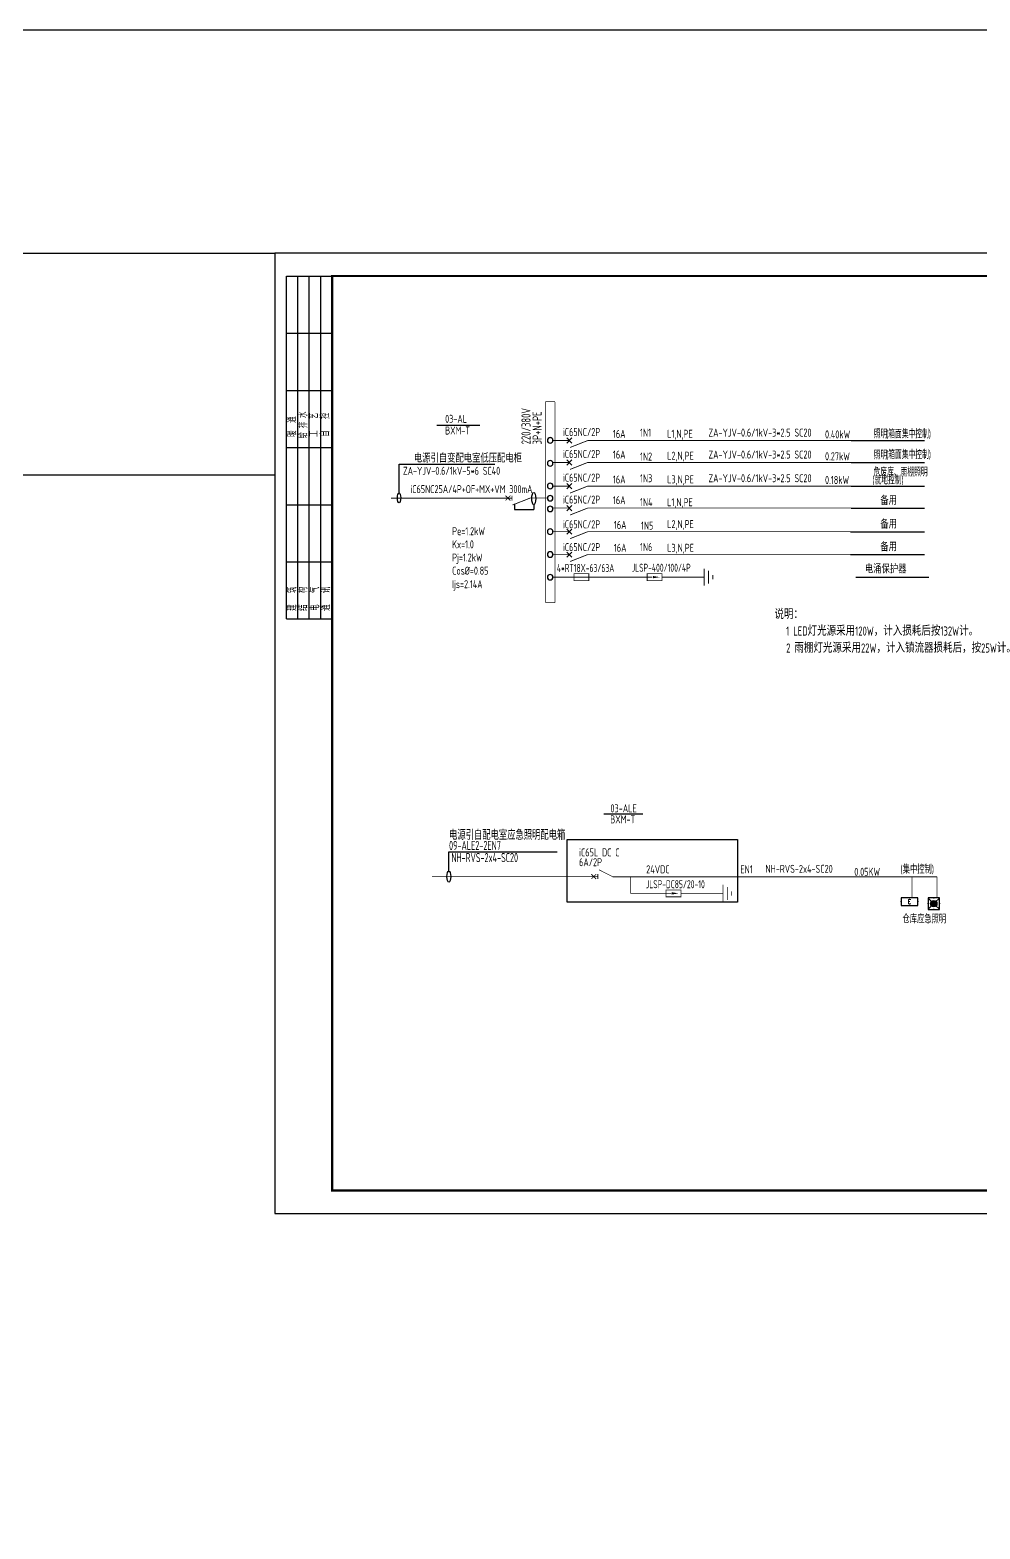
# Model space of a CAD drawing. Extents: x 1151645 to 1632247, y -116298 to 25377.
# Drawn here: x 1259749 to 1301297, y -40181 to 25377 of the extents above; entities that cross this region are included whole.
import ezdxf
from ezdxf.enums import TextEntityAlignment as Align

# ---------------------------------------------------------------- set-up
doc = ezdxf.new("R2010")
doc.units = 0
doc.header["$LTSCALE"] = 1000
doc.header["$MEASUREMENT"] = 0
doc.layers.get('0').update_dxf_attribs({"linetype": 'CONTINUOUS'})
for name, color, linetype in [('ELEMENT', 3, 'CONTINUOUS'), ('EQUIP-照明', 3, 'CONTINUOUS'), ('PUB_TITLE', 4, 'CONTINUOUS'), ('WALL', 2, 'CONTINUOUS'), ('WIRE-系统', 4, 'CONTINUOUS'), ('电气', 3, 'CONTINUOUS'), ('电气文字', 7, 'CONTINUOUS'), ('电气表格', 7, 'CONTINUOUS')]:
    doc.layers.add(name, color=color, linetype=linetype)
doc.styles.add('_TEL_DIM', font='SIMPLEX', dxfattribs={"width": 0.8, "height": 3.5, "bigfont": 'HZTXT'})
doc.styles.add('SCEI', font='sceie.shx', dxfattribs={"width": 0.75, "bigfont": 'sceic.shx'})
doc.styles.add('sceie', font='sceie.shx', dxfattribs={"width": 0.7, "bigfont": 'sceic.shx'})
doc.styles.get("Standard").update_dxf_attribs({"font": 'GBENOR', "bigfont": 'GBCBIG'})

# ---------------------------------------------------------------- blocks, each defined once
blk = doc.blocks.new('$element$00000390')
at = {"const_width": 0.0233}
for points in [[(0, 0), (0, -0.375)], [(-0.25, -0.375), (0.25, -0.375)], [(-0.188, -0.5), (0.188, -0.5)], [(-0.062, -0.625), (0.062, -0.625)]]:
    blk.add_lwpolyline(points, dxfattribs=at)
at = {"flags": 9}
blk.add_attdef('S', (0, 0), '', height=0.00000667, dxfattribs=at)
blk = doc.blocks.new('$element$00000532')
at = {"const_width": 0.0233}
for points in [[(0, 0), (0, -0.283)], [(-0.1, -0.283), (0.1, -0.283), (0.1, -0.717), (-0.1, -0.717), (-0.1, -0.283)], [(0, -1), (0, -0.567)]]:
    blk.add_lwpolyline(points, dxfattribs=at)
for points in [[(-0.033, -0.55), (0.033, -0.55), (0, -0.35), (0.033, -0.55)], [(0.033, -0.55), (0, -0.35), (-0.033, -0.55), (0.033, -0.55)], [(0, -0.367), (-0.033, -0.567), (0.033, -0.567), (0, -0.367)]]:
    blk.add_solid(points)
at = {"flags": 9}
blk.add_attdef('S', (0, 0), '', height=0.00000667, dxfattribs=at)
blk = doc.blocks.new('$element$00000582')
at = {"const_width": 0.0233}
for points in [[(0, 0), (0, -1)], [(-0.1, -0.283), (0.1, -0.283), (0.1, -0.717), (-0.1, -0.717), (-0.1, -0.283)]]:
    blk.add_lwpolyline(points, dxfattribs=at)
at = {"flags": 9}
blk.add_attdef('S', (0, 0), '', height=0.00000667, dxfattribs=at)
blk = doc.blocks.new('$titleblk$00000095')
for p, q in [((-150, 20), (-150, 0)), ((-150, 20), (0, 20)), ((-125, 20), (-125, 0)), ((-100, 20), (-100, 0)), ((-75, 20), (-75, 0)), ((-75, 20), (-75, 0)), ((-50, 20), (-50, 0)), ((-25, 20), (-25, 0)), ((0, 20), (0, 0)), ((-150, 15), (-75, 15)), ((-75, 15), (0, 15)), ((-150, 10), (-75, 10)), ((-75, 10), (0, 10)), ((-150, 5), (-75, 5)), ((-75, 5), (0, 5))]:
    blk.add_line(p, q)
at = {"width": 0.8}
for s, p in [('结   构', (-146.45, 10.91)), ('建   筑', (-146.45, 15.65)), ('给 排 水', (-71.03, 10.9)), ('暖  通', (-70.35, 15.73)), ('电   气', (-146.45, 5.65)), ('工   艺', (-70.35, 6.13)), ('通   讯', (-146.45, 0.88)), ('自   控', (-70.35, 1.24))]:
    blk.add_text(s, height=3.509, dxfattribs=at).set_placement(p)
blk = doc.blocks.new('$equip$00002604')
blk.add_hatch(color=256).paths.add_polyline_path([(0.27, 0.5, 1), (-0.27, 0.5, 1)])
for p, q in [((-0.43, 0.93), (-0.19, 0.69)), ((-0.43, 0.07), (-0.19, 0.31)), ((0.19, 0.69), (0.43, 0.93)), ((0.19, 0.31), (0.43, 0.07))]:
    blk.add_line(p, q)
at = {"const_width": 0.04}
blk.add_lwpolyline([(-0.5, 1), (-0.5, 0), (0.5, 0), (0.5, 1), (-0.5, 1), (-0.5, 0)], dxfattribs=at)
blk.add_lwpolyline([(-0.5, 1), (-0.5, 0), (0.5, 0), (0.5, 1)], close=True)
blk.add_circle((0, 0.5), 0.275)
for p in [(-0.5, 0.5), (0, 1), (0, 0), (0.5, 0.5)]:
    blk.add_point(p)
at = {"color": 7, "style": '_TEL_DIM', "flags": 1}
blk.add_attdef('A', text='', height=0.000025, dxfattribs=at).set_placement((0, 0), align=Align.MIDDLE_CENTER)
blk = doc.blocks.new('$equip$00002534')
for p, q in [((-0.72, 0.66), (-0.72, 0)), ((0.72, 0.66), (-0.72, 0.66)), ((-0.72, 0), (0.72, 0)), ((0.72, 0), (0.72, 0.66))]:
    blk.add_line(p, q)
at = {"const_width": 0.04}
blk.add_lwpolyline([(-0.72, 0.66), (-0.72, 0), (0.72, 0), (0.72, 0.66), (-0.72, 0.66), (-0.72, 0)], dxfattribs=at)
for p in [(-0.72, 0.33), (0, 0.66), (0, 0), (0.72, 0.33)]:
    blk.add_point(p)
at = {"color": 7, "style": '_TEL_DIM'}
blk.add_attdef('$TEXT$', text='', height=0.4, dxfattribs=at).set_placement((0, 0.33), align=Align.MIDDLE_CENTER)
at = {"color": 7, "style": '_TEL_DIM', "flags": 1}
blk.add_attdef('A', text='', height=0.00002, dxfattribs=at).set_placement((0, 0), align=Align.MIDDLE_CENTER)

msp = doc.modelspace()

# ---------------------------------------------------------------- linework, layer by layer
at = {"color": 1}
msp.add_lwpolyline([(1151644.8, 25376.6), (1632247.4, 25376.6), (1632247.4, -116298), (1151644.8, -116298)], close=True, dxfattribs=at)
at = {"color": 0}
msp.add_lwpolyline([(1283243.3, -10032.6), (1290684.2, -10032.6), (1290684.2, -12765.9), (1283243.3, -12765.9)], close=True, dxfattribs=at)
at = {"color": 3, "linetype": 'Continuous', "const_width": 30}
msp.add_lwpolyline([(1285238.4, -11656.3), (1284638.4, -11353)], dxfattribs=at)
at = {"layer": 'ELEMENT'}
for p, q in [((1280938.7, 4653.7), (1280938.7, 4402.2)), ((1281780.8, 4624.3), (1281780.8, 4402.2)), ((1280938.7, 4402.2), (1281780.8, 4402.2))]:
    msp.add_line(p, q, dxfattribs=at)
msp.add_ellipse((1281780.8, 4890.1), major_axis=(0, -265.8), ratio=0.330287, dxfattribs=at)
at = {"layer": 'PUB_TITLE'}
msp.add_lwpolyline([(1270464.4, -26383), (1329864.4, -26383), (1329864.4, 15617), (1270464.4, 15617)], close=True, dxfattribs=at)
at = {"layer": 'PUB_TITLE', "const_width": 100}
msp.add_lwpolyline([(1272964.4, -25383), (1328864.4, -25383), (1328864.4, 14617), (1272964.4, 14617)], close=True, dxfattribs=at)
at = {"layer": 'WALL', "color": 1, "ltscale": 10}
msp.add_lwpolyline([(1257732.7, 15617), (1270464.4, 15617), (1270464.4, 5902), (1257732.7, 5902)], close=True, dxfattribs=at)
at = {"layer": 'WIRE-系统', "const_width": 35}
for points in [[(1282616.9, 1447.6), (1283116.9, 1447.6)], [(1284616.9, 1447.6), (1286379.1, 1447.6)], [(1287205, -12383.5), (1286019.3, -12383.5), (1286019.3, -11656.3)]]:
    msp.add_lwpolyline(points, dxfattribs=at)
at = {"layer": '电气', "color": 4, "const_width": 35}
msp.add_lwpolyline([(1284585.7, -11649), (1277330.4, -11649)], dxfattribs=at)
at = {"layer": '电气'}
for centre, major_axis in [((1275888.7, 4913.3), (0, -214.4)), ((1278065.5, -11649), (0, -244.4))]:
    msp.add_ellipse(centre, major_axis=major_axis, ratio=0.3451036, dxfattribs=at)
at = {"layer": '电气文字'}
for p, q in [((1277546.3, 8096.4), (1279426.6, 8096.4)), ((1275888.7, 6391.5), (1280073.8, 6391.5)), ((1275888.7, 5127.6), (1275888.7, 6391.5)), ((1284847.7, -8899.3), (1286557.6, -8899.3)), ((1278065.5, -11404.6), (1278065.5, -10560.9)), ((1278065.5, -10560.9), (1282806.7, -10560.9))]:
    msp.add_line(p, q, dxfattribs=at)
at = {"layer": '电气表格', "color": 3}
for p, q in [((1283224.3, 7307.4), (1283450.6, 7533.6)), ((1283224.3, 7533.6), (1283450.6, 7307.4)), ((1283224.3, 6348.5), (1283450.6, 6574.7)), ((1283224.3, 6574.7), (1283450.6, 6348.5)), ((1283224.3, 5313.5), (1283450.6, 5539.8)), ((1283224.3, 5539.8), (1283450.6, 5313.5)), ((1283224.3, 4354.6), (1283450.6, 4580.9)), ((1283224.3, 4580.9), (1283450.6, 4354.6)), ((1283224.3, 3546), (1283450.6, 3319.7)), ((1283224.3, 3319.7), (1283450.6, 3546)), ((1283224.3, 2319.7), (1283450.6, 2546)), ((1283224.3, 2546), (1283450.6, 2319.7))]:
    msp.add_line(p, q, dxfattribs=at)
at = {"layer": '电气表格', "color": 2}
for p, q in [((1295659.9, 7420.5), (1298876.3, 7420.5)), ((1295659.9, 6461.6), (1298876.3, 6461.6)), ((1295659.9, 5426.7), (1298876.3, 5426.7)), ((1295659.9, 4467.8), (1298876.3, 4467.8)), ((1295632, 3432.8), (1298876.3, 3432.8)), ((1295632, 2432.8), (1298876.3, 2432.8)), ((1295873.3, 1447.6), (1299061.8, 1447.6))]:
    msp.add_line(p, q, dxfattribs=at)
at = {"layer": '电气表格', "color": 6, "const_width": 30}
for points in [[(1282306.3, 329.7), (1282306.3, 9137.8)], [(1282706.3, 9126.4), (1282306.3, 9126.4)], [(1282706.3, 9113.8), (1282706.3, 329.7)], [(1282706.3, 329.7), (1282306.3, 329.7)]]:
    msp.add_lwpolyline(points, dxfattribs=at)
at = {"layer": '电气表格', "color": 4}
for points, const_width in [([(1282617.4, 7420.5), (1283337.4, 7420.5)], 35), ([(1284137.4, 7420.5), (1295659.9, 7420.5)], 35), ([(1284137.4, 7420.5), (1295659.9, 7420.5)], 35), ([(1282617.4, 6461.6), (1283337.4, 6461.6)], 35), ([(1284137.4, 6461.6), (1295659.9, 6461.6)], 35), ([(1282617.4, 5426.7), (1283337.4, 5426.7)], 35), ([(1284137.4, 5426.7), (1295659.9, 5426.7)], 35), ([(1284137.4, 5426.7), (1295659.9, 5426.7)], 35), ([(1280466.7, 4902.7), (1275530.9, 4902.7)], 35), ([(1282617.4, 4467.8), (1283337.4, 4467.8)], 35), ([(1284137.4, 4467.8), (1295659.9, 4467.8)], 35), ([(1282617.4, 3432.8), (1283337.4, 3432.8)], 35), ([(1284137.4, 3432.8), (1295659.9, 3432.8)], 35), ([(1282617.4, 2432.8), (1283337.4, 2432.8)], 35), ([(1284137.4, 2432.8), (1295659.9, 2432.8)], 35), ([(1287815.9, 1447.6), (1288673, 1447.6)], 35), ([(1285238.4, -11656.3), (1299415.9, -11656.3)], 35), ([(1298324.2, -12579.4), (1298324.2, -11641.9)], 33.2), ([(1299415.9, -12580.8), (1299415.9, -11656.3)], 33.2), ([(1288641.8, -12383.5), (1289498.8, -12383.5)], 35)]:
    msp.add_lwpolyline(points, dxfattribs=dict(at, const_width=const_width))
at = {"layer": '电气表格', "color": 3, "const_width": 35}
for points in [[(1284137.4, 7420.5), (1283369.1, 7118.2)], [(1284137.4, 6461.6), (1283369.1, 6159.3)], [(1284137.4, 5426.7), (1283369.1, 5124.4)], [(1280831.6, 4902.7), (1280454.6, 4902.7)], [(1280542.8, 5010.1), (1280754.2, 4798.7)], [(1280546.3, 4798.7), (1280757.6, 5010.1)], [(1280831.6, 4798.7), (1280831.6, 5010.1)], [(1281620.3, 4904.4), (1280852, 4602.1)], [(1281620.3, 4904.4), (1282385.5, 4904.4)], [(1284137.4, 4467.8), (1283369.1, 4165.5)], [(1284137.4, 3432.8), (1283369.1, 3130.5)], [(1284137.4, 2432.8), (1283369.1, 2130.5)], [(1284585.7, -11649), (1284208.7, -11649)], [(1284296.9, -11541.6), (1284508.2, -11753)], [(1284300.3, -11753), (1284511.7, -11541.6)], [(1284585.7, -11753), (1284585.7, -11541.6)]]:
    msp.add_lwpolyline(points, dxfattribs=at)
at = {"layer": '电气表格', "color": 2}
for centre, start, end in [((1282497.4, 7427), 90, 270), ((1282497.4, 7430.1), 270, 90), ((1282498.6, 6425), 90, 270), ((1282497.4, 6425), 270, 90), ((1282497.4, 5433.2), 90, 270), ((1282497.4, 5436.3), 270, 90), ((1282498.6, 4899.6), 90, 270), ((1282497.4, 4899.5), 270, 90), ((1282498.6, 4431.2), 90, 270), ((1282497.4, 4431.2), 270, 90), ((1282498.6, 3437.6), 90, 270), ((1282497.4, 3437.6), 270, 90), ((1282498.6, 2437.6), 90, 270), ((1282497.4, 2437.6), 270, 90), ((1282498.6, 1444.5), 90, 270), ((1282497.4, 1444.5), 270, 90)]:
    msp.add_arc(centre, 120, start, end, dxfattribs=at)

# ---------------------------------------------------------------- block references
at = {"layer": 'ELEMENT', "xscale": 1500, "yscale": 1500, "zscale": 1500}
for name, p, rotation in [('$element$00000582', (1283116.9, 1447.6), 90), ('$element$00000532', (1287815.9, 1447.6), 270), ('$element$00000390', (1288673, 1447.6), 90), ('$element$00000532', (1288641.8, -12383.5), 270), ('$element$00000390', (1289498.8, -12383.5), 90)]:
    msp.add_blockref(name, p, dxfattribs=dict(at, rotation=rotation))
at = {"layer": 'EQUIP-照明', "xscale": 501, "yscale": 501, "zscale": 501}
msp.add_blockref('$equip$00002534', (1298211.5, -12910), dxfattribs=at).add_auto_attribs({'$TEXT$': 'E'})
at = {"layer": 'EQUIP-照明', "color": 0, "xscale": 500, "yscale": 500, "zscale": 500}
msp.add_blockref('$equip$00002604', (1299276, -13080.8), dxfattribs=at)
at = {"layer": 'PUB_TITLE', "xscale": 100, "yscale": 100, "zscale": 100, "rotation": 90}
msp.add_blockref('$titleblk$00000095', (1272964.4, 14617), dxfattribs=at)

# ---------------------------------------------------------------- texts
at = {"style": 'SCEI', "width": 0.8}
for s, p in [('说明：', (1292307.3, -382.3)), ('1 LED灯光源采用120W，计入损耗后按132W计。', (1292820.9, -1109.5)), ('2 雨棚灯光源采用22W，计入镇流器损耗后，按25W计。', (1292820.9, -1853.2))]:
    msp.add_text(s, height=400, dxfattribs=at).set_placement(p)
at = {"layer": '电气文字'}
for s, height, style, width, p in [('03-AL', 350, 'SCEI', 0.8, (1277904, 8195.4)), ('BXM-T', 350, 'SCEI', 0.8, (1277904.9, 7685.3)), ('iC65NC/2P', 350, 'SCEI', 0.8, (1283056, 7618.4)), ('16A', 350, 'SCEI', 0.7, (1285240.8, 7537.3)), ('1N1', 350, 'SCEI', 0.8, (1286427.3, 7590.4)), ('L1,N,PE', 350, 'SCEI', 0.8, (1287615.8, 7543)), ('ZA-YJV-0.6/1kV-3*2.5 SC20', 350, 'SCEI', 0.7, (1289420.6, 7593.1)), ('0.40kW', 350, 'SCEI', 0.8, (1294518.9, 7516.3)), ('照明', 350, 'SCEI', 0.65, (1296652.4, 7523.7)), ('(箱面集中控制)', 350, 'SCEI', 0.65, (1297195.7, 7520)), ('电源引自变配电室低压配电柜', 350, 'SCEI', 0.8, (1276536.1, 6465)), ('iC65NC/2P', 350, 'SCEI', 0.8, (1283056, 6659.5)), ('16A', 350, 'SCEI', 0.7, (1285240.8, 6631.9)), ('1N2', 350, 'SCEI', 0.8, (1286427.3, 6546.1)), ('L2,N,PE', 350, 'SCEI', 0.8, (1287615.8, 6584.1)), ('ZA-YJV-0.6/1kV-3*2.5 SC20', 350, 'SCEI', 0.7, (1289420.6, 6634.2)), ('0.27kW', 350, 'SCEI', 0.8, (1294518.9, 6557.4)), ('照明', 350, 'SCEI', 0.65, (1296652.4, 6604.1)), ('(箱面集中控制)', 350, 'SCEI', 0.65, (1297195.7, 6617.4)), ('iC65NC/2P', 350, 'SCEI', 0.8, (1283056, 5624.6)), ('1N3', 350, 'SCEI', 0.8, (1286427.3, 5596.6)), ('L3,N,PE', 350, 'SCEI', 0.8, (1287615.8, 5549.2)), ('ZA-YJV-0.6/1kV-3*2.5 SC20', 350, 'SCEI', 0.7, (1289420.6, 5599.2)), ('危废库、雨棚照明', 350, 'SCEI', 0.65, (1296642.8, 5856.5)), ('iC65NC25A/4P+OF+MX+VM 300mA', 350, 'SCEI', 0.8, (1276383.1, 5120.6)), ('16A', 350, 'SCEI', 0.7, (1285240.8, 5543.5)), ('0.18kW', 350, 'SCEI', 0.8, (1294518.9, 5522.5)), ('(就地控制)', 350, 'SCEI', 0.65, (1296591, 5506.6)), ('iC65NC/2P', 350, 'SCEI', 0.8, (1283056, 4665.7)), ('16A', 350, 'SCEI', 0.7, (1285240.8, 4638)), ('1N4', 350, 'SCEI', 0.8, (1286427.3, 4552.3)), ('L1,N,PE', 350, 'SCEI', 0.8, (1287615.8, 4549.2)), ('备用', 350, 'SCEI', 0.8, (1296935.8, 4613.9)), ('iC65NC/2P', 350, 'SCEI', 0.8, (1283056, 3583.5)), ('L2,N,PE', 350, 'SCEI', 0.8, (1287615.8, 3590.3)), ('备用', 350, 'SCEI', 0.8, (1296935.8, 3579)), ('Pe=1.2kW', 350, 'SCEI', 0.8, (1278211.8, 3281)), ('16A', 350, 'SCEI', 0.7, (1285283.2, 3555.8)), ('1N5', 350, 'SCEI', 0.8, (1286469.8, 3527.2)), ('Kx=1.0', 350, 'SCEI', 0.8, (1278211.8, 2707.1)), ('iC65NC/2P', 350, 'SCEI', 0.8, (1283056, 2583.5)), ('16A', 350, 'SCEI', 0.7, (1285283.2, 2555.8)), ('1N6', 350, 'SCEI', 0.8, (1286427.3, 2590.1)), ('L3,N,PE', 350, 'SCEI', 0.8, (1287615.8, 2555.4)), ('备用', 350, 'SCEI', 0.8, (1296935.8, 2585.9)), ('Pj=1.2kW', 350, 'SCEI', 0.8, (1278211.8, 2131)), ('4*RT18X-63/63A', 350, 'SCEI', 0.65, (1282792, 1672.4)), ('JLSP-400/100/4P', 350, 'SCEI', 0.65, (1286069.7, 1683.6)), ('电涌保护器', 350, 'SCEI', 0.8, (1296260.6, 1620.1)), ('Cos%%C=0.85', 350, 'SCEI', 0.8, (1278211.8, 1555.7)), ('Ijs=2.14A', 350, 'SCEI', 0.8, (1278211.8, 963.5)), ('03-ALE', 350, 'sceie', 0.7, (1285134.8, -8837.8)), ('BXM-T', 350, 'sceie', 0.7, (1285123.8, -9318.8)), ('电源引自配电室应急照明配电箱', 399, 'sceie', 0.7, (1278076.7, -10037.5)), ('09-ALE2-2EN7', 399, 'sceie', 0.7, (1278076.7, -10485.5)), ('iC65L DC C', 350, 'sceie', 0.7, (1283762.1, -10765.4)), ('NH-RVS-2x4-SC20 ', 399, 'sceie', 0.7, (1278179.2, -11016)), ('6A/2P', 350, 'sceie', 0.7, (1283762.1, -11194.2)), ('NH-RVS-2x4-SC20 ', 350, 'sceie', 0.7, (1291915.5, -11483.7)), ('(集中控制)', 350, 'sceie', 0.7, (1297816.8, -11517.1)), ('24VDC', 350, 'sceie', 0.7, (1286698.5, -11505.4)), ('EN1', 350, 'sceie', 0.7, (1290816.5, -11505.4)), ('0.05KW', 350, 'sceie', 0.7, (1295797.4, -11613.7)), ('JLSP-DC85/20-10', 350, 'SCEI', 0.65, (1286686.1, -12157.9)), ('仓库应急照明', 350, 'sceie', 0.7, (1297904.8, -13688.1))]:
    msp.add_text(s, height=height, dxfattribs=dict(at, style=style, width=width)).set_placement(p)
at = {"layer": '电气文字', "style": 'SCEI', "width": 0.8}
for s, p in [('220/380V', (1281641.2, 7257.4)), ('3P+N+PE', (1282128.5, 7253.1))]:
    msp.add_text(s, height=400, rotation=90, dxfattribs=at).set_placement(p)
msp.add_text('ZA-YJV-0.6/1kV-5*6 SC40', height=350, dxfattribs=at).set_placement((1276062, 6098), align=Align.MIDDLE_LEFT)

doc.saveas('drawing.dxf')
